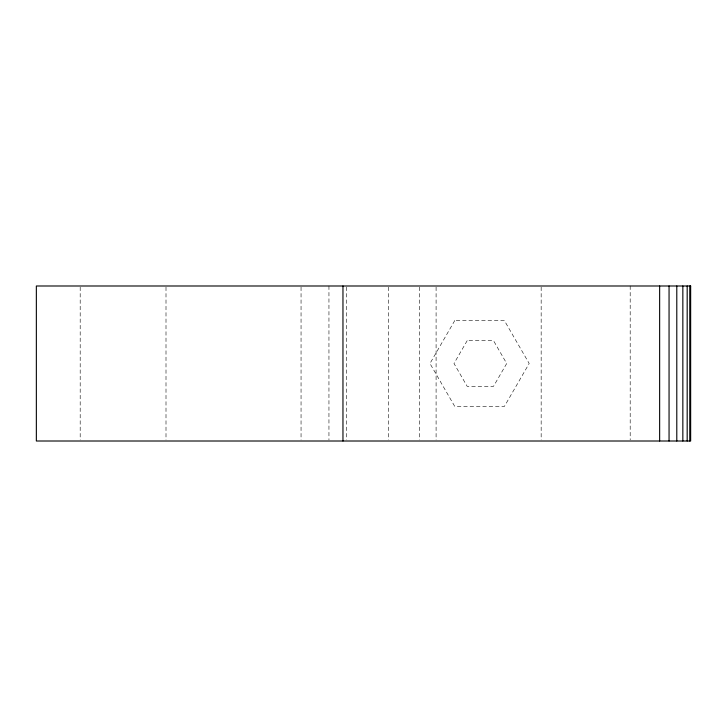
<?xml version="1.0" encoding="UTF-8"?>
<svg xmlns="http://www.w3.org/2000/svg" width="727" height="727" viewBox="0 0 727 727"><rect width="100%" height="100%" fill="white"/><g stroke="black" fill="none" stroke-linecap="round" stroke-linejoin="round"><path stroke-width="0.55" stroke-dasharray="3.63 2.73" d="M630.191 285.993L630.191 439.88M541.161 287.12L541.161 439.88M436.091 287.12L436.091 439.88M419.524 287.12L419.524 439.88M388.527 287.12L388.527 439.88M346.434 287.12L346.434 439.88M328.949 285.993L328.949 439.88M301.051 287.12L301.051 439.88M166.001 287.12L166.001 439.88M80.188 287.12L80.188 439.88M454.766 320.543L429.966 363.5L454.766 406.457L504.374 406.457L529.174 363.5L504.374 320.543L454.766 320.543M467.17 340.681L453.993 363.5L467.17 386.319L493.524 386.319L506.701 363.5L493.524 340.681L467.17 340.681"/><path stroke-width="1.09" d="M689.778 285.993L689.778 441.007M687.179 285.993L687.179 441.007M682.844 285.993L682.844 441.007M676.792 285.993L676.792 441.007M669.058 285.993L669.058 441.007M659.643 285.993L659.643 441.007M342.962 285.993L342.962 441.007M690.65 285.993L36.35 285.993L36.35 441.007L690.65 441.007L690.65 285.993"/></g></svg>
